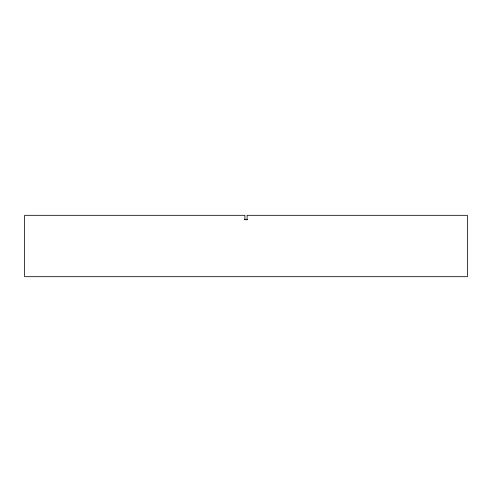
<?xml version="1.0" encoding="UTF-8"?>
<svg xmlns="http://www.w3.org/2000/svg" width="492" height="492" viewBox="0 0 492 492"><rect width="100%" height="100%" fill="white"/><g stroke="black" fill="none" stroke-linecap="round" stroke-linejoin="round"><path stroke-width="0.74" d="M244.407 219.696L247.458 219.696M247.095 219.696L247.095 215.312L467.4 215.312L467.4 276.688L24.6 276.688L24.6 215.312L244.905 215.312L244.905 219.696"/></g></svg>
